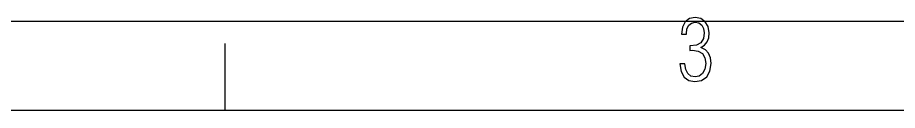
# Model space of a CAD drawing. Extents: x 0 to 420, y 0 to 297.
# Drawn here: x 93.4 to 142.53, y 292 to 297.19 of the extents above; entities that cross this region are included whole.
import ezdxf

# ---------------------------------------------------------------- set-up
doc = ezdxf.new("R2010")
doc.units = 0
doc.layers.get('0').update_dxf_attribs({"linetype": 'CONTINUOUS'})

msp = doc.modelspace()

# ---------------------------------------------------------------- linework, layer by layer
at = {"color": 7}
for p, q in [((0, 297), (420, 297)), ((105, 292), (105, 295.75)), ((415, 292), (5, 292))]:
    msp.add_line(p, q, dxfattribs=at)
msp.add_lwpolyline([(130.387909, 294.601349), (130.44899, 294.178528), (130.618118, 293.86377), (130.88121, 293.675842), (131.228851, 293.610077), (131.599991, 293.675842), (131.881866, 293.877869), (132.060394, 294.202026), (132.126175, 294.629547), (132.088593, 294.944305), (131.985229, 295.197998), (131.811401, 295.385895), (131.562408, 295.517456), (131.75972, 295.648987), (131.905365, 295.832214), (131.994629, 296.062408), (132.027512, 296.3396), (131.966431, 296.691956), (131.806702, 296.959747), (131.553009, 297.133545), (131.233551, 297.194641), (130.918793, 297.133545), (130.679184, 296.955048), (130.524155, 296.663757), (130.467773, 296.273834), (130.749664, 296.273834), (130.749664, 296.287933), (130.782547, 296.565094), (130.88121, 296.76712), (131.03624, 296.889252), (131.24295, 296.936249), (131.449661, 296.893951), (131.60939, 296.77652), (131.708054, 296.588593), (131.745636, 296.3396), (131.698654, 296.015442), (131.553009, 295.789948), (131.308716, 295.658386), (130.956375, 295.616119), (130.937576, 295.616119), (130.937576, 295.357727), (131.083221, 295.362427), (131.412079, 295.31543), (131.642273, 295.179199), (131.778519, 294.949005), (131.8255, 294.620148), (131.778519, 294.305359), (131.656372, 294.070465), (131.468445, 293.924835), (131.233551, 293.877869), (131.003357, 293.924835), (130.824829, 294.061066), (130.712082, 294.29129), (130.6698, 294.601349)], close=True, dxfattribs=at)

doc.saveas('drawing.dxf')
